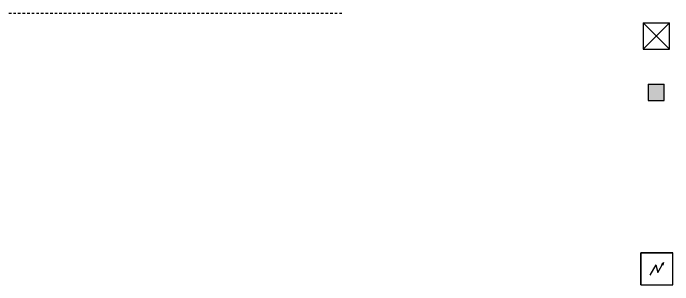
# Model space of a CAD drawing. Header units: millimetres. Extents: x -2239 to 4281, y -4228 to -777.
# Drawn here: x 2046 to 2385.4, y -1059.1 to -919.5 of the extents above; entities that cross this region are included whole.
import ezdxf

# ---------------------------------------------------------------- set-up
doc = ezdxf.new("R2010")
doc.units = ezdxf.units.MM
doc.linetypes.add('JIS_02_0.7', pattern=[1.35, 0.75, -0.6])
doc.layers.add('Bases', color=7, linetype='Continuous')
doc.layers.add('Canalizaciones', color=32, linetype='JIS_02_0.7', lineweight=25)

msp = doc.modelspace()

# ---------------------------------------------------------------- hatches: boundary and pattern name
at = {"layer": 'Bases'}
h = msp.add_hatch(color=256, dxfattribs=at)
h.dxf.hatch_style = 1
h.paths.add_polyline_path([(2381.03, -956.02), (2372.73, -956.02), (2372.73, -964.32), (2381.03, -964.32)])

# ---------------------------------------------------------------- linework, layer by layer
for p, q in [((2372.73, -956.02), (2372.73, -964.32)), ((2372.73, -964.32), (2381.03, -964.32))]:
    msp.add_line(p, q, dxfattribs=at)
at = {"layer": 'Bases', "lineweight": -3}
for points in [[(2372.73, -956.02), (2381.03, -956.02)], [(2381.03, -964.32), (2381.03, -956.02)]]:
    msp.add_lwpolyline(points, dxfattribs=at)
at = {"layer": 'Canalizaciones', "ltscale": 1.75}
msp.add_line((1984.66, -919.48), (2215.47, -919.48), dxfattribs=at)
at = {"layer": 'Canalizaciones', "linetype": 'Continuous'}
for p, q in [((2370.1, -924.37), (2370.1, -937.91)), ((2370.1, -924.37), (2383.65, -937.91)), ((2383.65, -924.37), (2370.1, -937.91)), ((2370.1, -937.91), (2383.65, -937.91)), ((2385.44, -1059.12), (2385.44, -1042.62)), ((2377.7, -1052.8), (2380.7, -1047.6)), ((2380.7, -1047.6), (2379.64, -1048.66)), ((2380.7, -1047.6), (2380.31, -1049.05)), ((2376.67, -1048.94), (2373.67, -1054.13)), ((2376.67, -1048.94), (2377.7, -1052.8)), ((2368.93, -1059.12), (2385.44, -1059.12))]:
    msp.add_line(p, q, dxfattribs=at)
for points in [[(2370.1, -924.37), (2383.65, -924.37)], [(2383.65, -937.91), (2383.65, -924.37)]]:
    msp.add_lwpolyline(points, dxfattribs=at)
for points in [[(2368.93, -1042.62), (2385.44, -1042.62), (2385.44, -1042.62), (2368.93, -1042.62)], [(2368.93, -1059.12), (2368.93, -1042.62), (2368.93, -1042.62), (2368.93, -1059.12)]]:
    msp.add_lwpolyline(points, close=True, dxfattribs=at)

doc.saveas('drawing.dxf')
